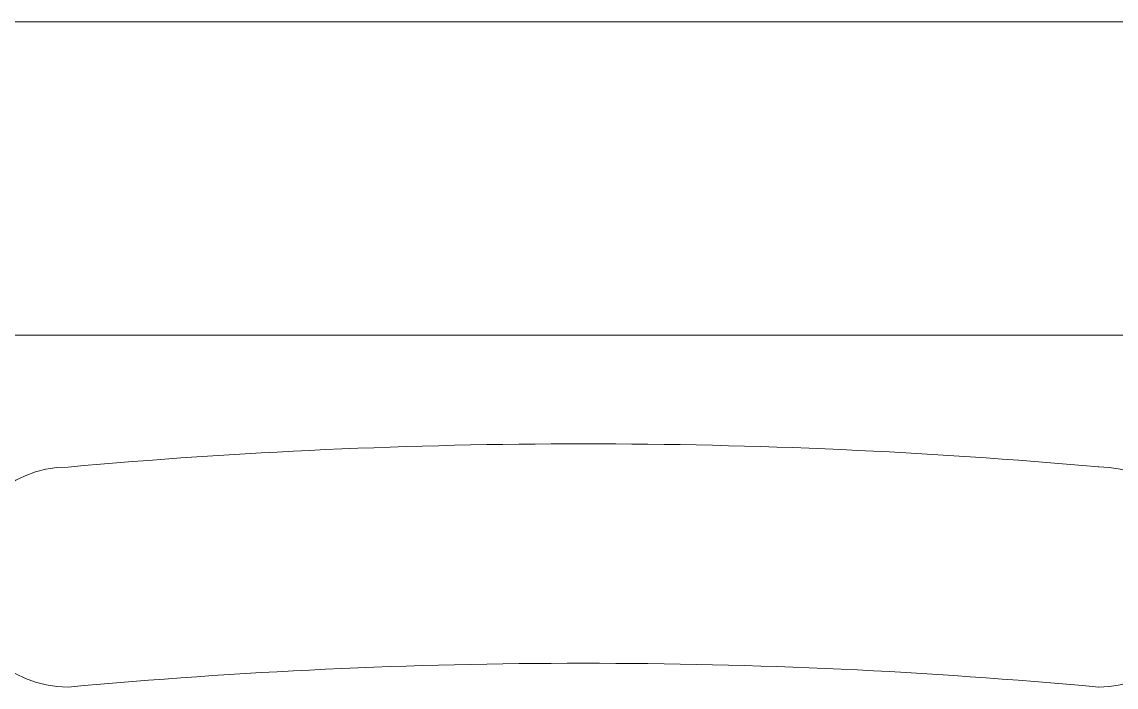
# Model space of a CAD drawing. Header units: inches. Extents: x -12418 to 242017, y -29325 to 19878.
# Drawn here: x 16433.9 to 16782.8, y -4279.7 to -4067.4 of the extents above; entities that cross this region are included whole.
import ezdxf

# ---------------------------------------------------------------- set-up
doc = ezdxf.new("R2010")
doc.units = ezdxf.units.IN
doc.header["$LTSCALE"] = 25
doc.header["$MEASUREMENT"] = 0
doc.linetypes.add('DASHDOT', pattern=[25.4, 12.7, -6.35, 0, -6.35])
doc.layers.get('0').update_dxf_attribs({"color": 8})
for name, color, linetype, lineweight in [('00-Ground Floor$0$LOADING', 253, 'Continuous', 5), ('00-Ground Floor$0$Walls', 251, 'Continuous', 5), ('E-LITE-CLNG-CNDT', 6, 'DASHDOT', 35)]:
    doc.layers.add(name, color=color, linetype=linetype, lineweight=lineweight)

# ---------------------------------------------------------------- blocks, each defined once
blk = doc.blocks.new('00-Ground Floor$0$GF21018-P')
at = {"color": 0}
for centre, radius, start, end in [((-0.16429, 0.0425), 0.03511, 90, 270), ((0, 1.84674), 1.77674, 264.69456, 275.30527), ((0.16409, 0.0425), 0.03511, 270, 90), ((0, 1.83136), 1.83136, 264.85322, 275.14698)]:
    blk.add_arc(centre, radius, start, end, dxfattribs=at)
blk = doc.blocks.new('00-Ground Floor')
at = {"layer": '00-Ground Floor$0$Walls'}
for p, q in [((17797.72, -4067.43, 0), (14197.93, -4067.43, 0)), ((17697.72, -4167.43, 0), (14197.93, -4167.43, 0))]:
    blk.add_line(p, q, dxfattribs=at)
at = {"layer": '00-Ground Floor$0$LOADING', "extrusion": (-2.24021e-05, 7.77426e-06, 1), "xscale": -1000, "yscale": 1000.000000000001, "zscale": 1000, "rotation": 180.0014107650308}
blk.add_blockref('00-Ground Floor$0$GF21018-P', (16612.95, -4202.05, -0.43), dxfattribs=at)

msp = doc.modelspace()

# ---------------------------------------------------------------- block references
at = {"layer": 'E-LITE-CLNG-CNDT'}
msp.add_blockref('00-Ground Floor', (0, 0), dxfattribs=at)

doc.saveas('drawing.dxf')
